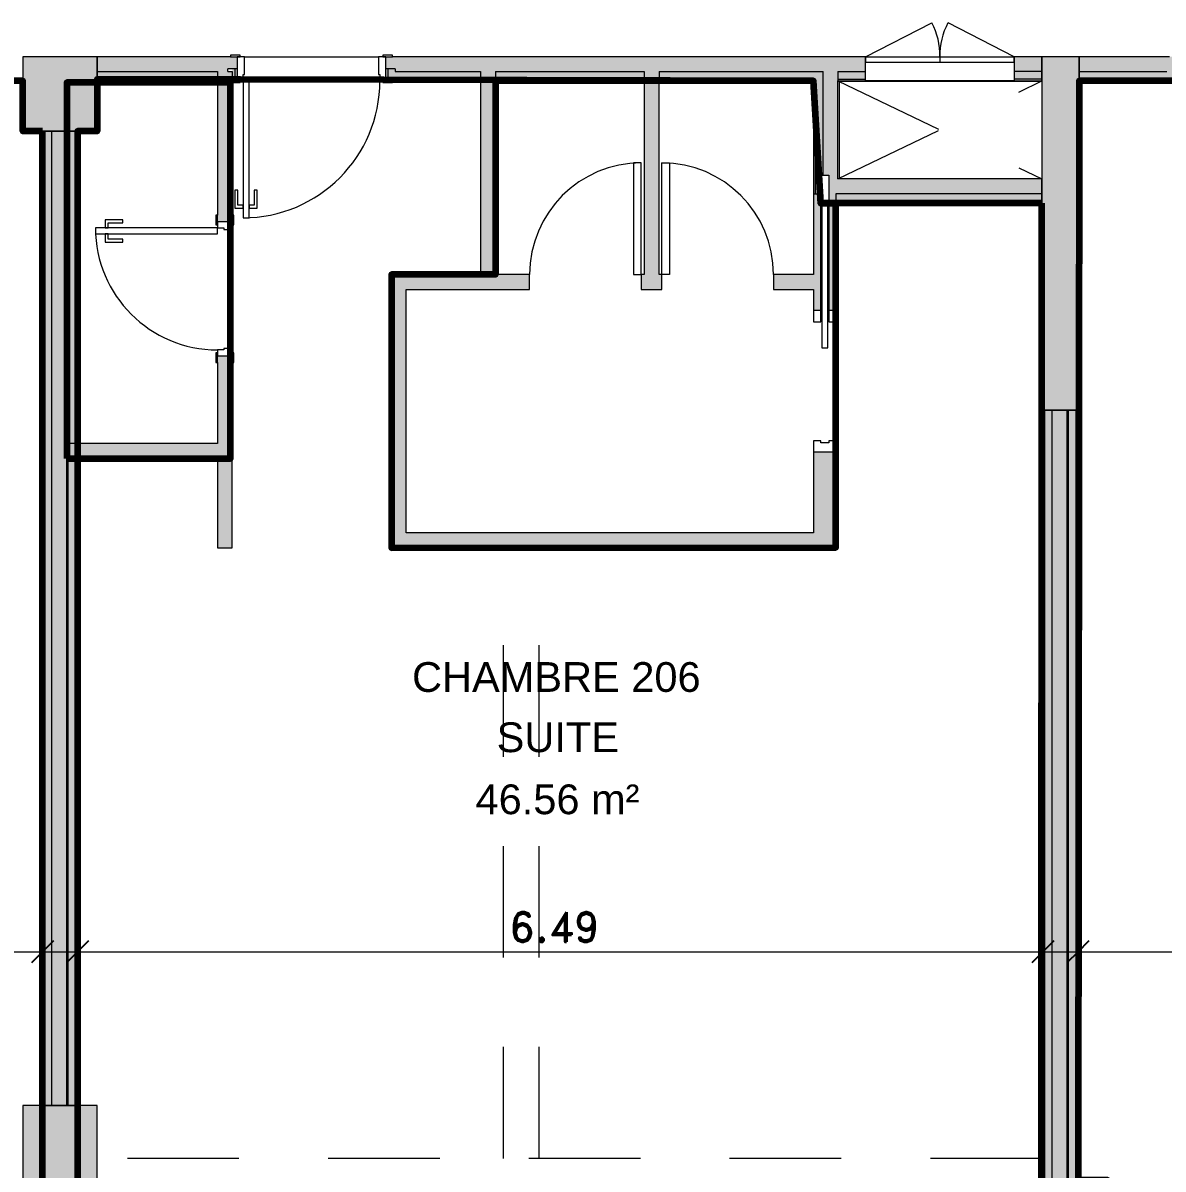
# Model space of a CAD drawing. Header units: metres. Extents: x -227.9 to -140, y 37.9 to 92.1.
# Drawn here: x -202.68 to -195.01, y 42.64 to 50.34 of the extents above; entities that cross this region are included whole.
import ezdxf

# ---------------------------------------------------------------- set-up
doc = ezdxf.new("R2010")
doc.units = ezdxf.units.M
doc.linetypes.add('JIS_02_0.7', pattern=[1.35, 0.75, -0.6])
for name, color, linetype, lineweight in [('A-ANNO-DIMS', 7, 'Continuous', 9), ('A-ANNO-DIMS-100', 7, 'Continuous', 9), ('A-AREA-IDEN', 7, 'Continuous', 9), ('A-DOOR', 7, 'Continuous', 5), ('A-FLOR', 7, 'Continuous', 5), ('A-WALL', 7, 'Continuous', 5), ('A-WALL-PATT', 7, 'Continuous', 13), ('I-WALL', 7, 'Continuous', 5), ('S-COLS', 7, 'Continuous', 5)]:
    doc.layers.add(name, color=color, linetype=linetype, lineweight=lineweight)
doc.layers.add('A-DETL', color=94, linetype='Continuous', lineweight=5, true_color=0x00a600)
doc.layers.add('Chambre', color=40, linetype='Continuous')
doc.layers.add('SDB', color=230, linetype='Continuous')
doc.styles.add('Arial_1', font='arial.ttf', dxfattribs={"height": 0.2})
doc.styles.add('RomanD_B', font='', dxfattribs={"height": 0.2})
doc.styles.get('RomanD_B').set_extended_font_data('RomanD', bold=True)
doc.dimstyles.new('LAG-Romans_0_2', dxfattribs={"dimscale": 0.3048, "dimtxt": 0.200715, "dimasz": 0.492126, "dimexe": 0.787402, "dimexo": 0.0625, "dimgap": 0, "dimtad": 1, "dimrnd": 0.01, "dimzin": 0, "dimdsep": 46, "dimtxsty": 'RomanD_B', "dimblk1": 'OBLIQUE', "dimblk2": 'OBLIQUE', "dimsah": 1, "dimcen": 0.09, "dimdle": 0.656168, "dimazin": 0, "dimtfac": 1, "dimtdec": 4, "dimtix": 1, "dimtmove": 0, "dimatfit": 3, "dimfxl": 0.787402, "dimfxlon": 1, "dimtvp": 1, "dimtolj": 1, "dimtzin": 0, "dimarcsym": 2})

# ---------------------------------------------------------------- blocks, each defined once
blk = doc.blocks.new('LAG-C1030-PORTE-BAT 1 VANT-13PR_01 - LAG-C1030-PORTE-BAT 1 VANT-13PR_01_04F-90X210 CHAMBRE-15711706-MUC-LAG-PRO-PLA-ARC-TZN-N02-AG02Ec-Cote')
at = {"layer": 'A-DOOR'}
for p, q in [((0.2603, 0.9365), (0.2603, 0.8165)), ((0.3153, 0.9365), (0.2603, 0.9365)), ((0.3553, 1.0015), (0.3153, 1.0015)), ((0.3153, 1.0015), (0.3153, 0.0815)), ((0.3153, 0.9165), (0.3153, 0.9365)), ((0.3553, 0.0815), (0.3553, 1.0015)), ((0.4103, 0.9365), (0.3553, 0.9365)), ((0.3553, 0.9365), (0.3553, 0.9165)), ((0.4103, 0.8165), (0.4103, 0.9365)), ((0.2803, 0.8165), (0.2803, 0.9165)), ((0.2803, 0.9165), (0.3153, 0.9165)), ((0.3553, 0.9165), (0.3903, 0.9165)), ((0.3903, 0.9165), (0.3903, 0.8165)), ((0.2603, 0.8165), (0.2803, 0.8165)), ((0.3903, 0.8165), (0.4103, 0.8165)), ((0.3153, 0.0815), (0.3553, 0.0815))]:
    blk.add_line(p, q, dxfattribs=at)
at = {"layer": 'A-DOOR', "color": 9, "true_color": 0xc0c0c0}
for p, q in [((-0.5847, 0.0915), (-0.6497, 0.0915)), ((-0.6497, 0.0915), (-0.6497, 0.0815)), ((-0.6497, 0.0815), (-0.5847, 0.0815)), ((-0.6047, 0.0815), (-0.6047, -0.0815)), ((-0.5647, 0.0815), (-0.6047, 0.0815)), ((-0.5847, 0.0815), (-0.5847, 0.0915)), ((-0.5647, 0.0376), (-0.5647, 0.0815)), ((0.3953, 0.0815), (0.3553, 0.0815)), ((0.3553, 0.0815), (0.3553, 0.0376)), ((0.3753, 0.0915), (0.3753, 0.0815)), ((0.4403, 0.0915), (0.3753, 0.0915)), ((0.3753, 0.0815), (0.4403, 0.0815)), ((0.3953, -0.0815), (0.3953, 0.0815)), ((0.4403, 0.0815), (0.4403, 0.0915)), ((-0.5547, 0.0376), (-0.5647, 0.0376)), ((-0.5547, -0.0815), (-0.5547, 0.0376)), ((0.3553, 0.0376), (0.3453, 0.0376)), ((0.3453, 0.0376), (0.3453, -0.0815)), ((-0.5847, -0.0815), (-0.6497, -0.0815)), ((-0.6497, -0.0815), (-0.6497, -0.0915)), ((-0.6497, -0.0915), (-0.5847, -0.0915)), ((-0.6047, -0.0815), (-0.5547, -0.0815)), ((-0.5847, -0.0915), (-0.5847, -0.0815)), ((0.3453, -0.0815), (0.3953, -0.0815)), ((0.3753, -0.0815), (0.3753, -0.0915)), ((0.4403, -0.0815), (0.3753, -0.0815)), ((0.3753, -0.0915), (0.4403, -0.0915)), ((0.4403, -0.0915), (0.4403, -0.0815))]:
    blk.add_line(p, q, dxfattribs=at)
at = {"layer": 'A-DOOR'}
blk.add_arc((0.3553, 0.0815), 0.92, 90, 180, dxfattribs=at)
blk = doc.blocks.new('LAG-C1030-PORTE-INST-13PR_05_02F - LAG-C1030-PORTE-INST-13PR_05_02F-100x166-15159836-MUC-LAG-PRO-PLA-ARC-TZN-N02-AG02Ec-Cote')
at = {"layer": 'A-DOOR', "color": 9, "lineweight": 9, "true_color": 0xc0c0c0}
for p, q in [((-0.498, -0.0415), (-0.001, -0.0415)), ((-0.498, -0.0815), (-0.498, -0.0415)), ((-0.001, -0.0415), (-0.001, -0.0815)), ((0.001, -0.0415), (0.498, -0.0415)), ((0.001, -0.0815), (0.001, -0.0415)), ((0.498, -0.0415), (0.498, -0.0815)), ((-0.001, -0.0815), (-0.498, -0.0815)), ((0.498, -0.0815), (0.001, -0.0815))]:
    blk.add_line(p, q, dxfattribs=at)
at = {"layer": 'A-DOOR', "color": 9, "true_color": 0xc0c0c0}
for p, q in [((-0.5, -0.0815), (-0.0545, -0.3085)), ((0.5, -0.0815), (0.0545, -0.3085))]:
    blk.add_line(p, q, dxfattribs=at)
for centre, start, end in [((-0.4544, -0.0924), 331.62051, 1.37949), ((0.4544, -0.0924), 178.62051, 208.37949)]:
    blk.add_arc(centre, 0.4546, start, end, dxfattribs=at)
blk = doc.blocks.new('LAG-C1030-PORTE-BAT 1 VANT-13PR_01 - LAG-C1030-PORTE-BAT 1 VANT-13PR_01_10F-80X210 CHAMBRE INT-15711732-MUC-LAG-PRO-PLA-ARC-TZN-N02-AG02Ec-Cote')
at = {"layer": 'A-DOOR'}
for p, q in [((0.3053, 0.87), (0.2653, 0.87)), ((0.2653, 0.87), (0.2653, 0.05)), ((0.3053, 0.05), (0.3053, 0.87)), ((0.2103, 0.805), (0.2103, 0.685)), ((0.2653, 0.805), (0.2103, 0.805)), ((0.2303, 0.685), (0.2303, 0.785)), ((0.2303, 0.785), (0.2653, 0.785)), ((0.2653, 0.785), (0.2653, 0.805)), ((0.3603, 0.805), (0.3053, 0.805)), ((0.3053, 0.805), (0.3053, 0.785)), ((0.3053, 0.785), (0.3403, 0.785)), ((0.3403, 0.785), (0.3403, 0.685)), ((0.3603, 0.685), (0.3603, 0.805)), ((0.2103, 0.685), (0.2303, 0.685)), ((0.3403, 0.685), (0.3603, 0.685)), ((0.2653, 0.05), (0.3053, 0.05))]:
    blk.add_line(p, q, dxfattribs=at)
at = {"layer": 'A-DOOR', "color": 9, "true_color": 0xc0c0c0}
for p, q in [((-0.5347, 0.06), (-0.5997, 0.06)), ((-0.5997, 0.06), (-0.5997, 0.05)), ((-0.5997, 0.05), (-0.5347, 0.05)), ((-0.5547, 0.05), (-0.5547, -0.05)), ((-0.5147, 0.05), (-0.5547, 0.05)), ((-0.5347, 0.05), (-0.5347, 0.06)), ((-0.5147, 0.0061), (-0.5147, 0.05)), ((-0.5047, 0.0061), (-0.5147, 0.0061)), ((-0.5047, -0.05), (-0.5047, 0.0061)), ((0.3053, 0.0061), (0.2953, 0.0061)), ((0.2953, 0.0061), (0.2953, -0.05)), ((0.3453, 0.05), (0.3053, 0.05)), ((0.3053, 0.05), (0.3053, 0.0061)), ((0.3253, 0.06), (0.3253, 0.05)), ((0.3903, 0.06), (0.3253, 0.06)), ((0.3253, 0.05), (0.3903, 0.05)), ((0.3453, -0.05), (0.3453, 0.05)), ((0.3903, 0.05), (0.3903, 0.06)), ((-0.5347, -0.05), (-0.5997, -0.05)), ((-0.5997, -0.05), (-0.5997, -0.06)), ((-0.5997, -0.06), (-0.5347, -0.06)), ((-0.5547, -0.05), (-0.5047, -0.05)), ((-0.5347, -0.06), (-0.5347, -0.05)), ((0.2953, -0.05), (0.3453, -0.05)), ((0.3253, -0.05), (0.3253, -0.06)), ((0.3903, -0.05), (0.3253, -0.05)), ((0.3253, -0.06), (0.3903, -0.06)), ((0.3903, -0.06), (0.3903, -0.05))]:
    blk.add_line(p, q, dxfattribs=at)
at = {"layer": 'A-DOOR'}
blk.add_arc((0.3053, 0.05), 0.82, 90, 180, dxfattribs=at)
blk = doc.blocks.new('LAG-C1030-PORTE-PR VIDRE FOH-13PR_11 - LAG-C1030-PORTE-PR VIDRE FOH-13PR_11_01-F-75x210-15709688-MUC-LAG-PRO-PLA-ARC-TZN-N02-AG02Ec-Cote')
at = {"layer": 'A-DOOR', "lineweight": 9}
for p, q in [((0.375, 0.8), (0.3242, 0.8)), ((0.3242, 0.8), (0.3242, 0.05)), ((0.375, 0.05), (0.375, 0.8)), ((0.3242, 0.05), (0.375, 0.05))]:
    blk.add_line(p, q, dxfattribs=at)
at = {"layer": 'A-DOOR'}
blk.add_arc((0.375, 0.05), 0.75, 90, 180, dxfattribs=at)
blk = doc.blocks.new('LAG-C1030-PORTE-PR VIDRE FOH-13PR_11 - LAG-C1030-PORTE-PR VIDRE FOH-13PR_11_01-F-75x210-15709689-MUC-LAG-PRO-PLA-ARC-TZN-N02-AG02Ec-Cote')
at = {"layer": 'A-DOOR', "lineweight": 9}
for p, q in [((0.3242, -0.05), (0.375, -0.05)), ((0.3242, -0.8), (0.3242, -0.05)), ((0.375, -0.05), (0.375, -0.8)), ((0.375, -0.8), (0.3242, -0.8))]:
    blk.add_line(p, q, dxfattribs=at)
at = {"layer": 'A-DOOR'}
blk.add_arc((0.375, -0.05), 0.75, 180, 270, dxfattribs=at)
blk = doc.blocks.new('LAG-C1030-PORTE-COULISSANTE-COUL-13PR_06 - LAG-C1030-PORTE-COULISSANTE-COUL-13PR_06_04 F-80x210-15716895-MUC-LAG-PRO-PLA-ARC-TZN-N02-AG02Ec-Cote')
at = {"layer": 'A-DOOR', "lineweight": 9}
for p, q in [((-0.13, 0.02), (-1.1, 0.02)), ((-1.1, 0.02), (-1.1, -0.02)), ((-0.13, -0.02), (-0.13, 0.02)), ((-1.1, -0.02), (-0.13, -0.02))]:
    blk.add_line(p, q, dxfattribs=at)
at = {"layer": 'A-DOOR', "color": 9, "true_color": 0xc0c0c0}
for p, q in [((-0.305, 0.075), (-0.38, 0.075)), ((-0.38, 0.075), (-0.38, 0.0275)), ((-0.38, 0.0275), (-0.305, 0.0275)), ((-0.305, 0.0275), (-0.305, 0.075)), ((0.57, 0.075), (0.495, 0.075)), ((0.495, 0.075), (0.495, 0.0275)), ((0.495, 0.0275), (0.51, 0.0275)), ((0.51, 0.0275), (0.51, -0.0275)), ((0.57, -0.075), (0.57, 0.075)), ((-0.305, -0.0275), (-0.38, -0.0275)), ((-0.38, -0.0275), (-0.38, -0.075)), ((-0.38, -0.075), (-0.305, -0.075)), ((-0.305, -0.075), (-0.305, -0.0275)), ((0.51, -0.0275), (0.495, -0.0275)), ((0.495, -0.0275), (0.495, -0.075)), ((0.495, -0.075), (0.57, -0.075))]:
    blk.add_line(p, q, dxfattribs=at)
blk = doc.blocks.new('DIMBLOCK4-MUC-LAG-PRO-PLA-ARC-TZN-N02-AG02Ec-Cote')
at = {"layer": 'A-ANNO-DIMS-100', "transparency": 16777216}
for p, q in [((-206.5642, 44.3371), (-206.5642, 43.8571)), ((-206.5642, 44.0971), (-206.5642, 44.3371)), ((-202.5502, 44.3371), (-202.5502, 43.8571)), ((-202.5502, 44.0971), (-202.5502, 44.3371)), ((-206.7642, 44.0971), (-202.3502, 44.0971))]:
    blk.add_line(p, q, dxfattribs=at)
at = {"layer": 'A-ANNO-DIMS-100', "lineweight": 25, "transparency": 16777216}
for p, q in [((-206.5642, 44.0971), (-206.4892, 44.1721)), ((-202.5502, 44.0971), (-202.4752, 44.1721)), ((-206.5642, 44.0971), (-206.6392, 44.0221)), ((-202.5502, 44.0971), (-202.6252, 44.0221))]:
    blk.add_line(p, q, dxfattribs=at)
at = {"layer": 'A-ANNO-DIMS-100', "color": 0, "transparency": 16777216, "insert": (-204.9007, 44.3627), "char_height": 0.2, "width": 0.824475, "attachment_point": 1, "line_spacing_factor": 1.146391, "style": 'RomanD_B'}
blk.add_mtext('4.01', dxfattribs=at)
blk = doc.blocks.new('_Oblique')
at = {"color": 0, "linetype": 'ByBlock', "lineweight": -2}
blk.add_line((-0.5, -0.5), (0.5, 0.5), dxfattribs=at)
blk = doc.blocks.new('DIMBLOCK5-MUC-LAG-PRO-PLA-ARC-TZN-N02-AG02Ec-Cote')
at = {"layer": 'A-ANNO-DIMS-100', "transparency": 16777216}
for p, q in [((-195.5862, 44.3371), (-195.5862, 43.8571)), ((-195.5862, 44.0971), (-195.5862, 44.3371)), ((-191.6412, 44.3371), (-191.6412, 43.8571)), ((-191.6412, 44.0971), (-191.6412, 44.3371)), ((-195.7862, 44.0971), (-191.4412, 44.0971))]:
    blk.add_line(p, q, dxfattribs=at)
at = {"layer": 'A-ANNO-DIMS-100', "lineweight": 25, "transparency": 16777216}
for p, q in [((-195.5862, 44.0971), (-195.5112, 44.1721)), ((-191.6412, 44.0971), (-191.5662, 44.1721)), ((-195.5862, 44.0971), (-195.6612, 44.0221)), ((-191.6412, 44.0971), (-191.7162, 44.0221))]:
    blk.add_line(p, q, dxfattribs=at)
at = {"layer": 'A-ANNO-DIMS-100', "color": 0, "transparency": 16777216, "insert": (-193.9572, 44.3627), "char_height": 0.2, "width": 0.824475, "attachment_point": 1, "line_spacing_factor": 1.146391, "style": 'RomanD_B'}
blk.add_mtext('3.94', dxfattribs=at)
blk = doc.blocks.new('DIMBLOCK131-MUC-LAG-PRO-PLA-ARC-TZN-N02-AG02Ec-Cote')
at = {"layer": 'A-ANNO-DIMS-100', "transparency": 16777216}
for p, q in [((-202.3142, 44.3371), (-202.3142, 43.8571)), ((-202.3142, 44.0971), (-202.3142, 44.3371)), ((-195.8222, 44.3371), (-195.8222, 43.8571)), ((-195.8222, 44.0971), (-195.8222, 44.3371)), ((-202.5142, 44.0971), (-195.6222, 44.0971))]:
    blk.add_line(p, q, dxfattribs=at)
at = {"layer": 'A-ANNO-DIMS-100', "lineweight": 25, "transparency": 16777216}
for p, q in [((-202.3142, 44.0971), (-202.2392, 44.1721)), ((-195.8222, 44.0971), (-195.7472, 44.1721)), ((-202.3142, 44.0971), (-202.3892, 44.0221)), ((-195.8222, 44.0971), (-195.8972, 44.0221))]:
    blk.add_line(p, q, dxfattribs=at)
at = {"layer": 'A-ANNO-DIMS-100', "color": 0, "transparency": 16777216, "insert": (-199.4117, 44.3627), "char_height": 0.2, "width": 0.824475, "attachment_point": 1, "line_spacing_factor": 1.146391, "style": 'RomanD_B'}
blk.add_mtext('6.49', dxfattribs=at)

msp = doc.modelspace()

# ---------------------------------------------------------------- hatches: boundary and pattern name
at = {"layer": 'A-WALL-PATT', "lineweight": 5, "true_color": 0xaaaaaa}
for points in [[(-195.5857, 47.7374), (-195.5792, 47.7374), (-195.5792, 50.1135), (-195.8292, 50.1135), (-195.8292, 47.7374)], [(-195.6492, 42.5646), (-195.6492, 47.7374), (-195.6592, 47.7374), (-195.6592, 42.5646)]]:
    msp.add_hatch(color=253, dxfattribs=at).paths.add_polyline_path(points)
h = msp.add_hatch(color=253, dxfattribs=at)
h.paths.add_polyline_path([(-202.3772, 43.0635), (-202.3772, 47.4124), (-202.3872, 47.4124), (-202.3872, 43.0635)])
h.paths.add_polyline_path([(-202.3772, 47.5124), (-202.3772, 49.6135), (-202.3872, 49.6135), (-202.3872, 47.5124)])
at = {"layer": 'I-WALL', "true_color": 0xaaaaaa}
h = msp.add_hatch(color=253, dxfattribs=at)
h.paths.add_polyline_path([(-195.8292, 50.0135), (-195.8292, 50.1135), (-196.0151, 50.1135), (-196.0151, 50.0135)])
h.paths.add_polyline_path([(-197.0151, 50.0135), (-197.0151, 50.1135), (-200.2414, 50.1135), (-200.2414, 50.032), (-200.1784, 50.032), (-200.1784, 50.0135), (-197.2011, 50.0135)])
h.paths.add_polyline_path([(-201.3044, 50.0135), (-201.3044, 50.032), (-201.2414, 50.032), (-201.2414, 50.1135), (-202.1822, 50.1135), (-202.1822, 50.0135), (-201.3742, 50.0135)])
h = msp.add_hatch(color=253, dxfattribs=at)
h.paths.add_polyline_path([(-180.7845, 50.0135), (-180.6195, 50.0135), (-180.6195, 50.1135), (-181.7555, 50.1135), (-181.7555, 50.032), (-181.6925, 50.032), (-181.6925, 50.0135), (-181.5974, 50.0135)])
h.paths.add_polyline_path([(-183.5581, 50.0135), (-182.8185, 50.0135), (-182.8185, 50.032), (-182.7555, 50.032), (-182.7555, 50.1135), (-186.0567, 50.1135), (-186.0567, 50.0135), (-184.0736, 50.0135)])
h.paths.add_polyline_path([(-187.2974, 50.0135), (-187.0567, 50.0135), (-187.0567, 50.1135), (-188.1295, 50.1135), (-188.1295, 50.032), (-188.0665, 50.032), (-188.0665, 50.0135), (-187.3628, 50.0135)])
h.paths.add_polyline_path([(-189.1925, 50.0135), (-189.1925, 50.032), (-189.1295, 50.032), (-189.1295, 50.1135), (-191.023, 50.1135), (-191.023, 50.0135), (-189.3053, 50.0135)])
h.paths.add_polyline_path([(-192.2965, 50.0135), (-192.023, 50.0135), (-192.023, 50.1135), (-193.927, 50.1135), (-193.927, 50.032), (-193.864, 50.032), (-193.864, 50.0135), (-193.7413, 50.0135)])
h.paths.add_polyline_path([(-195.5792, 50.0135), (-194.99, 50.0135), (-194.99, 50.032), (-194.927, 50.032), (-194.927, 50.1135), (-195.5792, 50.1135), (-195.5792, 50.032)])
h = msp.add_hatch(color=253, dxfattribs=at)
h.paths.add_polyline_path([(-197.3511, 49.9635), (-197.3011, 49.9635), (-197.3011, 50.0135), (-198.4041, 50.0135), (-198.4041, 49.9635)])
h.paths.add_polyline_path([(-195.8292, 49.9635), (-195.8292, 50.0135), (-196.0151, 50.0135), (-196.0151, 49.9635)])
h.paths.add_polyline_path([(-197.2011, 49.9635), (-197.0151, 49.9635), (-197.0151, 50.0135), (-197.2011, 50.0135)])
h.paths.add_polyline_path([(-201.2544, 49.9635), (-201.2544, 50.032), (-201.2742, 50.032), (-201.2742, 49.9635)])
h.paths.add_polyline_path([(-199.6041, 49.9635), (-199.6041, 50.0135), (-200.1784, 50.0135), (-200.1784, 50.032), (-200.2284, 50.032), (-200.2284, 49.9635)])
h.paths.add_polyline_path([(-198.8749, 49.9635), (-198.5041, 49.9635), (-198.5041, 50.0135), (-199.5041, 50.0135), (-199.5041, 49.9635)])
h.paths.add_polyline_path([(-201.3742, 49.9635), (-201.3742, 50.0135), (-202.1822, 50.0135), (-202.1822, 49.9635), (-202.164, 49.9635)])
h = msp.add_hatch(color=253, dxfattribs=at)
h.paths.add_polyline_path([(-196.0151, 49.9505), (-195.8292, 49.9505), (-195.8292, 49.9635), (-196.0151, 49.9635)])
h.paths.add_polyline_path([(-197.3511, 49.9505), (-197.3511, 49.9635), (-198.4041, 49.9635), (-198.4041, 49.9505), (-197.3641, 49.9505)])
h.paths.add_polyline_path([(-197.0151, 49.9505), (-197.0151, 49.9635), (-197.2011, 49.9635), (-197.2011, 49.9505)])
h.paths.add_polyline_path([(-200.2414, 49.9505), (-199.6041, 49.9505), (-199.6041, 49.9635), (-200.2284, 49.9635), (-200.2284, 50.032), (-200.2414, 50.032), (-200.2414, 49.9944)])
h.paths.add_polyline_path([(-199.5041, 49.9505), (-198.5041, 49.9505), (-198.5041, 49.9635), (-199.5041, 49.9635)])
h.paths.add_polyline_path([(-201.2414, 49.9505), (-201.2414, 50.032), (-201.2544, 50.032), (-201.2544, 49.9635), (-201.2742, 49.9635), (-201.2742, 49.9505)])
h.paths.add_polyline_path([(-201.3742, 49.9505), (-201.3742, 49.9635), (-202.1822, 49.9635), (-202.1822, 49.9505), (-202.164, 49.9505)])
h = msp.add_hatch(color=253, dxfattribs=at)
h.paths.add_polyline_path([(-201.3242, 46.8126), (-201.2742, 46.8126), (-201.2742, 48.1027), (-201.3742, 48.1027), (-201.3742, 46.8126)])
h.paths.add_polyline_path([(-201.3242, 49.0027), (-201.2742, 49.0027), (-201.2747, 49.9405), (-201.2864, 49.9405), (-201.2864, 49.9505), (-201.2742, 49.9505), (-201.2742, 50.0135), (-201.3742, 50.0135), (-201.3742, 49.0027), (-201.3303, 49.0027)])
for points in [[(-199.5041, 48.6496), (-199.5041, 50.0135), (-199.6041, 50.0135), (-199.6041, 48.6496)], [(-198.4041, 48.6496), (-198.4041, 50.0135), (-198.5041, 50.0135), (-198.5041, 48.6496)], [(-197.2011, 49.1916), (-197.2011, 50.0135), (-197.3011, 50.0135), (-197.3011, 49.3172), (-197.2616, 49.3172), (-197.2616, 49.1916), (-197.2141, 49.1916)], [(-197.3511, 49.1916), (-197.3511, 49.9505), (-197.3641, 49.9505), (-197.3641, 49.1916)], [(-197.3166, 49.1916), (-197.3166, 49.3172), (-197.3011, 49.3172), (-197.3011, 49.9635), (-197.3511, 49.9635), (-197.3511, 49.1916)], [(-202.5502, 43.0635), (-202.5372, 43.0635), (-202.5372, 49.6135), (-202.5502, 49.6135), (-202.5502, 43.4957)], [(-202.5372, 43.0635), (-202.4872, 43.0635), (-202.4872, 49.6135), (-202.5372, 49.6135), (-202.5372, 43.4957)], [(-202.3872, 43.0635), (-202.3872, 49.6135), (-202.4872, 49.6135), (-202.4872, 43.0635)], [(-195.8292, 49.1916), (-195.8292, 49.2916), (-197.2011, 49.2916), (-197.2011, 49.1916)], [(-195.8292, 49.1416), (-195.8292, 49.1916), (-197.2141, 49.1916), (-197.2141, 49.1416), (-197.2011, 49.1416)], [(-195.8292, 49.1286), (-195.8292, 49.1416), (-197.2141, 49.1416), (-197.2141, 49.1286), (-197.2011, 49.1286)], [(-200.2041, 46.8126), (-200.1041, 46.8135), (-200.1041, 48.5496), (-200.2041, 48.5496), (-200.2041, 47.7822)], [(-195.8092, 42.5646), (-195.8092, 47.7374), (-195.8222, 47.7374), (-195.8222, 42.5646)], [(-195.7592, 42.5646), (-195.7592, 47.7374), (-195.8092, 47.7374), (-195.8092, 42.5646)], [(-195.6592, 42.5646), (-195.6592, 47.7374), (-195.7592, 47.7374), (-195.7592, 42.5646)], [(-195.5992, 42.5646), (-195.5992, 47.7374), (-195.6492, 47.7374), (-195.6492, 42.5646)], [(-195.5862, 42.5646), (-195.5862, 47.7374), (-195.5992, 47.7374), (-195.5992, 42.5646)], [(-201.3742, 47.4124), (-201.3742, 47.5124), (-202.3872, 47.5124), (-202.3872, 47.4124), (-202.164, 47.4124)], [(-197.3641, 46.8135), (-197.3641, 46.9135), (-200.1041, 46.9135), (-200.1041, 46.8135), (-198.8749, 46.8135)]]:
    msp.add_hatch(color=253, dxfattribs=at).paths.add_polyline_path(points)
h = msp.add_hatch(color=253, dxfattribs=at)
h.paths.add_polyline_path([(-180.6955, 49.9635), (-180.6955, 50.0135), (-181.5974, 50.0135), (-181.5974, 49.9635), (-180.7845, 49.9635)])
h.paths.add_polyline_path([(-183.5581, 49.9635), (-183.5581, 50.0135), (-184.5981, 50.0135), (-184.5981, 49.9635), (-184.0736, 49.9635)])
h.paths.add_polyline_path([(-181.7425, 49.9635), (-181.6974, 49.9635), (-181.6974, 50.032), (-181.7425, 50.032)])
h.paths.add_polyline_path([(-183.4581, 49.9635), (-182.7685, 49.9635), (-182.7685, 50.032), (-182.8185, 50.032), (-182.8185, 50.0135), (-183.4581, 50.0135)])
h.paths.add_polyline_path([(-184.6981, 49.9635), (-184.6981, 50.0135), (-185.7711, 50.0135), (-185.7711, 49.9635), (-185.7182, 49.9635)])
h.paths.add_polyline_path([(-186.0567, 49.9635), (-185.8711, 49.9635), (-185.8711, 50.0135), (-186.0567, 50.0135)])
h.paths.add_polyline_path([(-187.0567, 49.9635), (-187.0567, 50.0135), (-187.2974, 50.0135), (-187.2974, 49.9635)])
h.paths.add_polyline_path([(-187.3974, 49.9635), (-187.3974, 50.0135), (-188.0665, 50.0135), (-188.0665, 50.032), (-188.1165, 50.032), (-188.1165, 49.9635), (-187.4474, 49.9635)])
h.paths.add_polyline_path([(-189.1425, 49.9635), (-189.1425, 50.032), (-189.1553, 50.032), (-189.1553, 49.9635)])
h.paths.add_polyline_path([(-189.3053, 49.9635), (-189.3053, 50.0135), (-190.873, 50.0135), (-190.873, 49.9635), (-189.8297, 49.9635)])
h.paths.add_polyline_path([(-191.023, 49.9635), (-190.973, 49.9635), (-190.973, 50.0135), (-191.023, 50.0135)])
h.paths.add_polyline_path([(-192.073, 49.9635), (-192.023, 49.9635), (-192.023, 50.0135), (-192.073, 50.0135)])
h.paths.add_polyline_path([(-192.2965, 49.9635), (-192.173, 49.9635), (-192.173, 50.0135), (-193.7413, 50.0135), (-193.7413, 49.9635)])
h.paths.add_polyline_path([(-194.94, 49.9635), (-194.94, 50.032), (-194.99, 50.032), (-194.99, 50.0135), (-195.5792, 50.0135), (-195.5792, 49.9635)])
h.paths.add_polyline_path([(-193.914, 49.9635), (-193.8913, 49.9635), (-193.8913, 50.032), (-193.914, 50.032)])
h = msp.add_hatch(color=253, dxfattribs=at)
h.paths.add_polyline_path([(-180.7845, 49.9505), (-180.6955, 49.9505), (-180.6955, 49.9635), (-181.5974, 49.9635), (-181.5974, 49.9505)])
h.paths.add_polyline_path([(-181.7555, 49.9505), (-181.6974, 49.9505), (-181.6974, 49.9635), (-181.7425, 49.9635), (-181.7425, 50.032), (-181.7555, 50.032), (-181.7555, 49.9944)])
h.paths.add_polyline_path([(-184.0736, 49.9505), (-183.5581, 49.9505), (-183.5581, 49.9635), (-184.5981, 49.9635), (-184.5981, 49.9505)])
h.paths.add_polyline_path([(-183.4581, 49.9505), (-182.7555, 49.9505), (-182.7555, 50.032), (-182.7685, 50.032), (-182.7685, 49.9635), (-183.4581, 49.9635)])
h.paths.add_polyline_path([(-185.7211, 49.9505), (-184.6981, 49.9505), (-184.6981, 49.9635), (-185.7211, 49.9635)])
h.paths.add_polyline_path([(-185.8711, 49.9505), (-185.8711, 49.9635), (-186.0567, 49.9635), (-186.0567, 49.9505)])
h.paths.add_polyline_path([(-189.8297, 49.9505), (-189.3053, 49.9505), (-189.3053, 49.9635), (-190.823, 49.9635), (-190.823, 49.9505), (-190.652, 49.9505)])
h.paths.add_polyline_path([(-188.0845, 49.9505), (-187.4474, 49.9505), (-187.4474, 49.9635), (-188.1165, 49.9635), (-188.1165, 50.032), (-188.1295, 50.032), (-188.1295, 49.9505)])
h.paths.add_polyline_path([(-189.1553, 49.9505), (-189.1295, 49.9505), (-189.1295, 50.032), (-189.1425, 50.032), (-189.1425, 49.9635), (-189.1553, 49.9635)])
h.paths.add_polyline_path([(-187.2974, 49.9505), (-187.0567, 49.9505), (-187.0567, 49.9635), (-187.2974, 49.9635)])
h.paths.add_polyline_path([(-190.973, 49.9505), (-190.973, 49.9635), (-191.023, 49.9635), (-191.023, 49.9505)])
h.paths.add_polyline_path([(-193.927, 49.9505), (-193.8913, 49.9505), (-193.8913, 49.9635), (-193.914, 49.9635), (-193.914, 50.032), (-193.927, 50.032), (-193.927, 49.9944)])
h.paths.add_polyline_path([(-192.223, 49.9505), (-192.223, 49.9635), (-193.7413, 49.9635), (-193.7413, 49.9505), (-192.236, 49.9505)])
h.paths.add_polyline_path([(-192.073, 49.9505), (-192.023, 49.9505), (-192.023, 49.9635), (-192.073, 49.9635)])
h.paths.add_polyline_path([(-194.972, 49.9505), (-194.927, 49.9505), (-194.927, 50.032), (-194.94, 50.032), (-194.94, 49.9635), (-195.5792, 49.9635), (-195.5792, 49.9505)])
h = msp.add_hatch(color=253, dxfattribs=at)
h.paths.add_polyline_path([(-202.3772, 43.0635), (-202.3272, 43.0635), (-202.3272, 47.4124), (-202.3772, 47.4124), (-202.3772, 43.4957)])
h.paths.add_polyline_path([(-202.3272, 47.5124), (-202.3272, 49.6135), (-202.3772, 49.6135), (-202.3772, 47.5124)])
h = msp.add_hatch(color=253, dxfattribs=at)
h.paths.add_polyline_path([(-202.3142, 43.0635), (-202.3142, 47.4124), (-202.3272, 47.4124), (-202.3272, 43.0635)])
h.paths.add_polyline_path([(-202.3142, 47.5124), (-202.3142, 49.6135), (-202.3272, 49.6135), (-202.3272, 47.5124)])
h = msp.add_hatch(color=253, dxfattribs=at)
h.paths.add_polyline_path([(-197.2141, 46.8135), (-197.2141, 47.4572), (-197.3641, 47.4572), (-197.3641, 46.8135)])
h.paths.add_polyline_path([(-197.2303, 48.4072), (-197.2141, 48.4072), (-197.2141, 49.1916), (-197.2616, 49.1916), (-197.2616, 48.4072)])
h.paths.add_polyline_path([(-197.3641, 48.4072), (-197.3166, 48.4072), (-197.3166, 49.1916), (-197.3641, 49.1916), (-197.3641, 48.5496)])
h = msp.add_hatch(color=253, dxfattribs=at)
h.paths.add_polyline_path([(-198.3841, 48.5496), (-198.3841, 48.6496), (-198.5241, 48.6496), (-198.5241, 48.5496)])
h.paths.add_polyline_path([(-200.1041, 48.5496), (-199.2741, 48.5496), (-199.2741, 48.6496), (-200.2041, 48.6496), (-200.2041, 48.5496)])
h.paths.add_polyline_path([(-197.6341, 48.5496), (-197.3641, 48.5496), (-197.3641, 48.6496), (-197.6341, 48.6496)])
at = {"layer": 'S-COLS', "true_color": 0x808080}
for points in [[(-202.6822, 49.6135), (-202.1822, 49.6135), (-202.1822, 50.1135), (-202.6822, 50.1135), (-202.6822, 49.9254)], [(-202.6822, 42.5635), (-202.1822, 42.5635), (-202.1822, 43.0635), (-202.6822, 43.0635)]]:
    msp.add_hatch(color=8, dxfattribs=at).paths.add_polyline_path(points)

# ---------------------------------------------------------------- linework, layer by layer
at = {"layer": 'A-DETL', "color": 7, "linetype": 'JIS_02_0.7'}
for p, q in [((-197.2011, 49.2916), (-195.8292, 49.9505)), ((-197.2011, 49.9505), (-195.8292, 49.2916))]:
    msp.add_line(p, q, dxfattribs=at)
at = {"layer": 'A-DETL', "color": 8, "linetype": 'JIS_02_0.7', "true_color": 0x808080}
for p, q in [((-199.4508, 42.707), (-199.4508, 46.707)), ((-199.2108, 42.707), (-199.2108, 46.707))]:
    msp.add_line(p, q, dxfattribs=at)
at = {"layer": 'A-DETL', "color": 9, "linetype": 'JIS_02_0.7', "lineweight": 9, "true_color": 0xc0c0c0}
msp.add_line((-195.8292, 42.707), (-202.1242, 42.707), dxfattribs=at)
at = {"layer": 'A-FLOR'}
for p, q in [((-201.1914, 50.1135), (-200.2914, 50.1135)), ((-200.2814, 49.9505), (-201.1614, 49.9505)), ((-197.2616, 49.1286), (-197.3166, 49.1286))]:
    msp.add_line(p, q, dxfattribs=at)
at = {"layer": 'A-FLOR', "lineweight": 9}
for p, q in [((-197.1901, 49.9496), (-195.8292, 49.9496)), ((-197.1901, 49.2916), (-197.1901, 49.9496))]:
    msp.add_line(p, q, dxfattribs=at)
at = {"layer": 'A-WALL', "lineweight": 15}
for p, q in [((-195.8292, 50.1135), (-195.8292, 47.7374)), ((-195.5792, 50.1135), (-195.8292, 50.1135)), ((-195.5792, 47.7374), (-195.5792, 50.1135)), ((-195.8292, 47.7374), (-195.5792, 47.7374))]:
    msp.add_line(p, q, dxfattribs=at)
at = {"layer": 'A-WALL'}
for p, q in [((-202.1822, 50.0135), (-201.3742, 50.0135)), ((-201.3742, 50.0135), (-201.3742, 49.9505)), ((-201.2414, 50.032), (-201.3044, 50.032)), ((-201.3044, 50.0135), (-201.3044, 50.032)), ((-201.2742, 50.0135), (-201.2742, 49.9505)), ((-201.2544, 49.9635), (-201.2544, 50.032)), ((-200.1784, 50.032), (-200.2414, 50.032)), ((-200.2284, 50.032), (-200.2284, 49.9635)), ((-200.1784, 50.032), (-200.1784, 50.0135)), ((-200.1784, 50.0135), (-199.6041, 50.0135)), ((-199.6041, 50.0135), (-199.6041, 49.9505)), ((-199.5041, 50.0135), (-198.5041, 50.0135)), ((-199.5041, 50.0135), (-199.5041, 49.9505)), ((-198.5041, 50.0135), (-198.5041, 49.9505)), ((-198.4041, 50.0135), (-197.3011, 50.0135)), ((-198.4041, 50.0135), (-198.4041, 49.9505)), ((-197.3011, 49.3172), (-197.3011, 50.0135)), ((-197.2011, 50.0135), (-197.0151, 50.0135)), ((-197.2011, 50.0135), (-197.2011, 49.9505)), ((-195.8292, 50.0135), (-196.0151, 50.0135)), ((-195.5792, 50.0135), (-194.99, 50.0135)), ((-202.1822, 49.9635), (-201.3742, 49.9635)), ((-201.2742, 49.9635), (-201.2544, 49.9635)), ((-200.2284, 49.9635), (-199.6041, 49.9635)), ((-199.5041, 49.9635), (-198.5041, 49.9635)), ((-198.4041, 49.9635), (-197.3511, 49.9635)), ((-197.3511, 49.1916), (-197.3511, 49.9635)), ((-197.2011, 49.9635), (-197.0151, 49.9635)), ((-195.8292, 49.9635), (-196.0151, 49.9635)), ((-195.5792, 49.9635), (-194.94, 49.9635)), ((-202.5372, 43.0635), (-202.5372, 49.6135)), ((-202.4872, 43.0635), (-202.4872, 49.6135)), ((-202.3872, 47.5124), (-202.3872, 49.6135)), ((-202.3772, 47.5124), (-202.3772, 49.6135)), ((-202.3272, 47.5124), (-202.3272, 49.6135)), ((-197.3641, 49.1916), (-197.3166, 49.1916)), ((-195.8292, 49.1916), (-197.2141, 49.1916)), ((-197.2141, 49.1916), (-197.2141, 49.1286)), ((-195.8292, 49.1416), (-197.2141, 49.1416)), ((-195.8092, 42.5646), (-195.8092, 47.7374)), ((-195.7592, 42.5646), (-195.7592, 47.7374)), ((-195.6592, 42.5646), (-195.6592, 47.7374)), ((-195.6492, 42.5646), (-195.6492, 47.7374)), ((-195.5992, 42.5646), (-195.5992, 47.7374)), ((-202.3142, 47.5124), (-202.3872, 47.5124)), ((-202.3872, 43.0635), (-202.3872, 47.4124)), ((-202.3142, 47.4124), (-202.3872, 47.4124)), ((-202.3772, 43.0635), (-202.3772, 47.4124)), ((-202.3272, 43.0635), (-202.3272, 47.4124))]:
    msp.add_line(p, q, dxfattribs=at)
at = {"layer": 'Chambre', "lineweight": 140}
for points in [[(-202.5502, 49.6135), (-202.6822, 49.6135), (-202.6822, 49.9505), (-205.969, 49.9505), (-205.969, 48.8016), (-205.969, 48.7386), (-206.5642, 48.7386), (-206.5642, 40.4697), (-202.5502, 40.4697), (-202.5502, 49.6135)], [(-195.8292, 49.1286), (-197.3166, 49.1286), (-197.3641, 49.9505), (-202.1822, 49.9635), (-202.1822, 49.6135), (-202.3142, 49.6135), (-202.3142, 40.4697), (-195.6367, 40.4697), (-195.6251, 42.4146), (-195.8322, 42.4146), (-195.8292, 49.1286)], [(-191.6412, 48.7386), (-192.236, 48.7386), (-192.236, 49.9505), (-193.7413, 49.9505), (-195.5792, 49.9505), (-195.5862, 42.5646), (-195.3891, 42.5646), (-195.4021, 40.4697), (-191.6412, 40.4697), (-191.6412, 48.7386)]]:
    msp.add_lwpolyline(points, dxfattribs=at)
at = {"layer": 'I-WALL', "lineweight": 13}
for p, q in [((-201.2864, 50.1135), (-202.1822, 50.1135)), ((-202.1822, 50.1135), (-202.1822, 49.9505)), ((-197.0151, 50.1135), (-200.1964, 50.1135)), ((-197.0151, 49.9505), (-197.0151, 50.1135)), ((-195.8292, 50.1135), (-196.0151, 50.1135)), ((-196.0151, 50.1135), (-196.0151, 49.9505)), ((-195.8292, 49.9505), (-195.8292, 50.1135)), ((-194.972, 50.1135), (-195.5792, 50.1135)), ((-195.5792, 50.1135), (-195.5792, 49.9505)), ((-202.1822, 49.9505), (-201.3742, 49.9505)), ((-201.3742, 49.9505), (-201.3742, 49.0477)), ((-201.2742, 49.0477), (-201.2742, 49.9405)), ((-200.1964, 49.9505), (-199.6041, 49.9505)), ((-199.6041, 49.9505), (-199.6041, 48.6496)), ((-199.5041, 49.9505), (-198.5041, 49.9505)), ((-199.5041, 48.6496), (-199.5041, 49.9505)), ((-198.5041, 49.9505), (-198.5041, 48.6496)), ((-198.4041, 49.9505), (-197.3641, 49.9505)), ((-198.4041, 48.6496), (-198.4041, 49.9505)), ((-197.3641, 49.9505), (-197.3641, 48.6496)), ((-197.2011, 49.9505), (-197.0151, 49.9505)), ((-197.2011, 49.2916), (-197.2011, 49.9505)), ((-196.0151, 49.9505), (-195.8292, 49.9505)), ((-195.5792, 49.9505), (-194.972, 49.9505)), ((-202.5502, 49.6135), (-202.5502, 43.0635)), ((-202.3142, 49.6135), (-202.5502, 49.6135)), ((-202.3142, 47.5124), (-202.3142, 49.6135)), ((-197.3166, 49.3172), (-197.2616, 49.3172)), ((-197.3166, 48.4072), (-197.3166, 49.3172)), ((-197.2616, 49.3172), (-197.2616, 48.4072)), ((-195.8292, 49.2916), (-197.2011, 49.2916)), ((-195.8292, 49.1286), (-195.8292, 49.2916)), ((-197.2141, 49.1286), (-195.8292, 49.1286)), ((-197.2141, 48.4072), (-197.2141, 49.1286)), ((-199.6041, 48.6496), (-200.2041, 48.6496)), ((-200.2041, 48.6496), (-200.2041, 46.8126)), ((-199.2741, 48.6496), (-199.5041, 48.6496)), ((-199.2741, 48.5496), (-199.2741, 48.6496)), ((-198.5041, 48.6496), (-198.5241, 48.6496)), ((-198.5241, 48.6496), (-198.5241, 48.5496)), ((-198.3841, 48.6496), (-198.4041, 48.6496)), ((-198.3841, 48.5496), (-198.3841, 48.6496)), ((-197.3641, 48.6496), (-197.6341, 48.6496)), ((-197.6341, 48.6496), (-197.6341, 48.5496)), ((-200.1041, 48.5496), (-199.2741, 48.5496)), ((-200.1041, 46.9135), (-200.1041, 48.5496)), ((-198.5241, 48.5496), (-198.3841, 48.5496)), ((-197.6341, 48.5496), (-197.3641, 48.5496)), ((-197.3641, 48.5496), (-197.3641, 48.4072)), ((-201.3742, 48.0577), (-201.3742, 47.5124)), ((-201.2742, 46.8126), (-201.2742, 48.0577)), ((-195.8222, 47.7374), (-195.8222, 42.5646)), ((-195.5862, 47.7374), (-195.8222, 47.7374)), ((-195.5862, 42.5646), (-195.5862, 47.7374)), ((-201.3742, 47.5124), (-202.3142, 47.5124)), ((-202.3142, 43.0635), (-202.3142, 47.4124)), ((-202.3142, 47.4124), (-201.3742, 47.4124)), ((-201.3742, 47.4124), (-201.3742, 46.8126)), ((-197.3641, 47.4572), (-197.3641, 46.9135)), ((-197.2141, 46.8135), (-197.2141, 47.4572)), ((-197.3641, 46.9135), (-200.1041, 46.9135)), ((-201.3742, 46.8126), (-201.2742, 46.8126)), ((-200.2041, 46.8126), (-200.1041, 46.8126)), ((-200.1041, 46.8126), (-200.1041, 46.8135)), ((-200.1041, 46.8135), (-197.2141, 46.8135)), ((-202.5502, 43.0635), (-202.3142, 43.0635))]:
    msp.add_line(p, q, dxfattribs=at)
at = {"layer": 'I-WALL'}
for p, q in [((-197.0151, 50.1135), (-197.0131, 50.1135)), ((-196.5161, 50.1135), (-196.5141, 50.1135)), ((-196.0171, 50.1135), (-196.0151, 50.1135)), ((-201.3044, 50.0135), (-201.2742, 50.0135)), ((-196.0151, 49.9505), (-197.0151, 49.9505))]:
    msp.add_line(p, q, dxfattribs=at)
at = {"layer": 'S-COLS', "lineweight": 9}
for p, q in [((-202.1822, 50.1135), (-202.6822, 50.1135)), ((-202.6822, 50.1135), (-202.6822, 49.6135)), ((-202.1822, 49.6135), (-202.1822, 50.1135)), ((-202.6822, 49.6135), (-202.1822, 49.6135)), ((-202.1822, 43.0635), (-202.6822, 43.0635)), ((-202.6822, 43.0635), (-202.6822, 42.5635)), ((-202.1822, 42.5635), (-202.1822, 43.0635))]:
    msp.add_line(p, q, dxfattribs=at)
at = {"layer": 'SDB', "lineweight": 140}
msp.add_lwpolyline([(-202.3872, 47.4124), (-201.2864, 47.4124), (-201.2864, 49.9405), (-202.3872, 49.9405)], close=True, dxfattribs=at)
msp.add_lwpolyline([(-199.5041, 49.9505), (-199.5041, 48.6496), (-200.2041, 48.6496), (-200.2041, 46.8126), (-197.2141, 46.8135), (-197.2141, 49.1272), (-197.3166, 49.1272), (-197.3641, 49.9505), (-199.5041, 49.9505)], dxfattribs=at)

# ---------------------------------------------------------------- block references
at = {"layer": 'A-DOOR', "color": 9, "true_color": 0xc0c0c0, "rotation": 180}
msp.add_blockref('LAG-C1030-PORTE-INST-13PR_05_02F - LAG-C1030-PORTE-INST-13PR_05_02F-100x166-15159836-MUC-LAG-PRO-PLA-ARC-TZN-N02-AG02Ec-Cote', (-196.5151, 50.032), dxfattribs=at)
at = {"layer": 'A-DOOR'}
for name, p, rotation in [('LAG-C1030-PORTE-BAT 1 VANT-13PR_01 - LAG-C1030-PORTE-BAT 1 VANT-13PR_01_04F-90X210 CHAMBRE-15711706-MUC-LAG-PRO-PLA-ARC-TZN-N02-AG02Ec-Cote', (-200.8461, 50.032), 180), ('LAG-C1030-PORTE-PR VIDRE FOH-13PR_11 - LAG-C1030-PORTE-PR VIDRE FOH-13PR_11_01-F-75x210-15709689-MUC-LAG-PRO-PLA-ARC-TZN-N02-AG02Ec-Cote', (-198.0091, 48.5996), 180), ('LAG-C1030-PORTE-COULISSANTE-COUL-13PR_06 - LAG-C1030-PORTE-COULISSANTE-COUL-13PR_06_04 F-80x210-15716895-MUC-LAG-PRO-PLA-ARC-TZN-N02-AG02Ec-Cote', (-197.2891, 48.0272), 270), ('LAG-C1030-PORTE-BAT 1 VANT-13PR_01 - LAG-C1030-PORTE-BAT 1 VANT-13PR_01_10F-80X210 CHAMBRE INT-15711732-MUC-LAG-PRO-PLA-ARC-TZN-N02-AG02Ec-Cote', (-201.3242, 48.6574), 90)]:
    msp.add_blockref(name, p, dxfattribs=dict(at, rotation=rotation))
msp.add_blockref('LAG-C1030-PORTE-PR VIDRE FOH-13PR_11 - LAG-C1030-PORTE-PR VIDRE FOH-13PR_11_01-F-75x210-15709688-MUC-LAG-PRO-PLA-ARC-TZN-N02-AG02Ec-Cote', (-198.8991, 48.5996), dxfattribs=at)

# ---------------------------------------------------------------- texts
at = {"layer": 'A-AREA-IDEN', "color": 164, "true_color": 0x0029a5, "char_height": 0.2, "attachment_point": 1, "style": 'Arial_1'}
for s, insert, width in [('CHAMBRE 206', (-200.0651, 46.0436), 2.397046), ('SUITE', (-199.4961, 45.6386), 1.018143), ('46.56 m²', (-199.6381, 45.2214), 1.362869)]:
    msp.add_mtext(s, dxfattribs=dict(at, insert=insert, width=width))

# ---------------------------------------------------------------- dimensions: what is measured, and where the dimension line sits
at = {"layer": 'A-ANNO-DIMS'}
for base, p1, p2, override, picture, middle in [((-202.5502, 44.0971), (-206.5642, 44.3371), (-202.5502, 44.3371), {"dimpost": '<>', "dimfxl": 4.014}, 'DIMBLOCK4-MUC-LAG-PRO-PLA-ARC-TZN-N02-AG02Ec-Cote', (-204.5572, 44.1971)), ((-195.8222, 44.0971), (-202.3142, 44.3371), (-195.8222, 44.3371), {"dimpost": '<>', "dimfxl": 6.492009}, 'DIMBLOCK131-MUC-LAG-PRO-PLA-ARC-TZN-N02-AG02Ec-Cote', (-199.0682, 44.1971)), ((-191.64122, 44.09712), (-195.58616, 44.33712), (-191.64122, 44.33712), {"dimpost": '<>', "dimfxl": 3.944938}, 'DIMBLOCK5-MUC-LAG-PRO-PLA-ARC-TZN-N02-AG02Ec-Cote', (-193.61369, 44.19712))]:
    dim = msp.add_linear_dim(base=base, p1=p1, p2=p2, dimstyle='LAG-Romans_0_2', override=override, dxfattribs=at)
    dim.commit()
    dim.dimension.update_dxf_attribs({"geometry": picture, "text_midpoint": middle})

doc.saveas('drawing.dxf')
